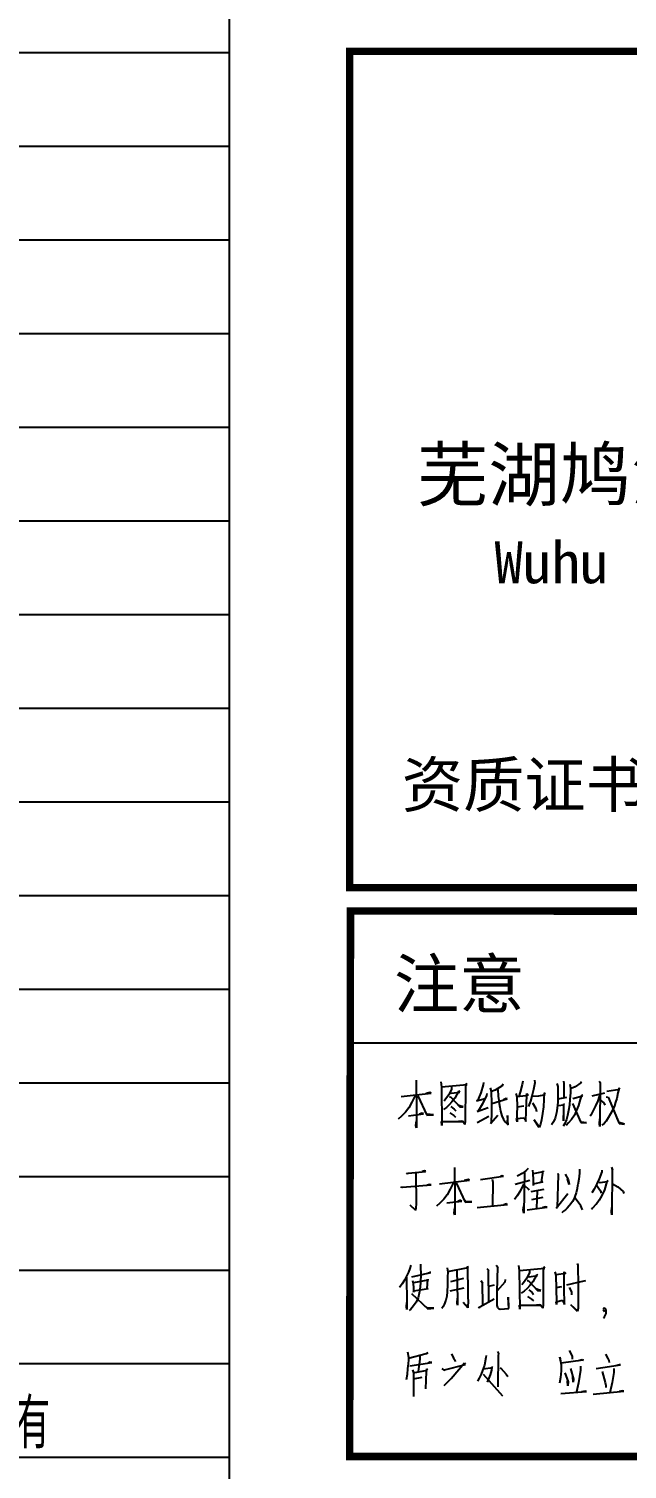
# Model space of a CAD drawing. Extents: x 12152 to 491505, y 111028 to 412681.
# Drawn here: x 74796 to 79590, y 353996 to 365532 of the extents above; entities that cross this region are included whole.
import ezdxf

# ---------------------------------------------------------------- set-up
doc = ezdxf.new("R2010")
doc.units = 0
doc.header["$LTSCALE"] = 1000
doc.header["$MEASUREMENT"] = 0
for name, color, linetype in [('E-说明格栅', 9, 'Continuous'), ('EQUIP-照明', 3, 'Continuous'), ('PUB_TITLE', 4, 'Continuous')]:
    doc.layers.add(name, color=color, linetype=linetype)
doc.styles.add('STYLE4', font='', dxfattribs={"width": 0.8})
doc.styles.add('TSSD_DIMENSION', font='Tssdeng.shx', dxfattribs={"width": 0.7, "bigfont": 'hztxt.shx'})
doc.styles.add('图签2', font='', dxfattribs={"height": 1000})
doc.styles.get('STYLE4').set_extended_font_data('SimSun')
doc.styles.get('图签2').set_extended_font_data('SimSun')

msp = doc.modelspace()

# ---------------------------------------------------------------- linework, layer by layer
msp.add_lwpolyline([(76401, 370587.9), (76401, 342072.6)])
at = {"layer": 'E-说明格栅', "color": 9}
for p, q in [((51871.3, 365341.3), (76404.4, 365341.3)), ((51871.3, 364591.3), (76404.4, 364591.3)), ((51871.3, 363841.3), (76404.4, 363841.3)), ((51871.3, 363091.3), (76404.4, 363091.3)), ((51871.3, 362341.3), (76404.4, 362341.3)), ((51871.3, 361591.3), (76404.4, 361591.3)), ((51871.3, 360841.3), (76404.4, 360841.3)), ((51871.3, 360091.3), (76404.4, 360091.3)), ((51871.3, 359341.3), (76404.4, 359341.3)), ((51871.3, 358591.3), (76402.9, 358591.3)), ((51871.3, 357841.3), (76402.9, 357841.3)), ((51871.3, 357091.3), (76402.9, 357091.3)), ((51871.3, 356341.3), (76402.9, 356341.3)), ((51871.3, 355591.3), (76402.9, 355591.3)), ((51871.3, 354841.3), (76402.9, 354841.3)), ((51871.3, 354091.3), (76402.9, 354091.3))]:
    msp.add_line(p, q, dxfattribs=at)
at = {"layer": 'PUB_TITLE'}
for p, q in [((77366.5, 357412.1), (85766.5, 357412.1)), ((77900.1, 357110.5), (77902.5, 356862.5)), ((78096, 357098.4), (78100.8, 357059.1)), ((78100.8, 357059.1), (78105.7, 356747.6)), ((78103.2, 357059.1), (78306.4, 357077.2)), ((78183.1, 357056), (78183.1, 357040.9)), ((78294.3, 357059.1), (78291.9, 356786.9)), ((78299.2, 357086.3), (78294.3, 357059.1)), ((78306.4, 357077.2), (78299.2, 357086.3)), ((78437.1, 357074.2), (78417.7, 357010.7)), ((78439.5, 357092.3), (78437.1, 357074.2)), ((78587, 357065.1), (78531.4, 357031.9)), ((78594.3, 357083.3), (78587, 357065.1)), ((78749.1, 357077.2), (78732.2, 357016.7)), ((78753.9, 357104.4), (78749.1, 357077.2)), ((78850.7, 357089.3), (78838.6, 357037.9)), ((78848.3, 357110.5), (78850.7, 357089.3)), ((79027.3, 357086.3), (79034.5, 357062.1)), ((79034.5, 357062.1), (79034.5, 356989.5)), ((79078.1, 357104.4), (79082.9, 357086.3)), ((79082.9, 357086.3), (79082.9, 356971.4)), ((79131.3, 357080.2), (79136.1, 357050)), ((79172.4, 357059.1), (79141, 357044)), ((79218.4, 357089.3), (79172.4, 357059.1)), ((79223.2, 357098.4), (79218.4, 357089.3)), ((79365.9, 357104.4), (79375.6, 357089.3)), ((79373.2, 357092.3), (79370.7, 356741.6)), ((79375.6, 357089.3), (79373.2, 357092.3)), ((77779.1, 356980.5), (78018.6, 357007.7)), ((77890.4, 356989.5), (77863.8, 356935.1)), ((77912.2, 356986.5), (77984.7, 356832.3)), ((78008.9, 357013.7), (77977.5, 357004.6)), ((78018.6, 357007.7), (78008.9, 357013.7)), ((78134.7, 356959.3), (78122.6, 356944.2)), ((78161.3, 356995.6), (78134.7, 356959.3)), ((78183.1, 357040.9), (78161.3, 356995.6)), ((78185.5, 356938.1), (78163.7, 356913.9)), ((78166.1, 356977.4), (78173.4, 356977.4)), ((78171, 357010.7), (78180.7, 357007.7)), ((78173.4, 356977.4), (78248.4, 356898.8)), ((78180.7, 357007.7), (78248.4, 357016.7)), ((78209.7, 356968.4), (78185.5, 356938.1)), ((78241.1, 357025.8), (78209.7, 356968.4)), ((78248.4, 357016.7), (78241.1, 357025.8)), ((78383.8, 356947.2), (78451.6, 356965.3)), ((78391.1, 356947.2), (78383.8, 356947.2)), ((78417.7, 357010.7), (78391.1, 356947.2)), ((78463.7, 356989.5), (78429.8, 356923)), ((78466.1, 357004.6), (78463.7, 356989.5)), ((78492.7, 357050), (78499.9, 357019.8)), ((78499.9, 357019.8), (78502.4, 356926)), ((78531.4, 357031.9), (78502.4, 357019.8)), ((78504.8, 356926), (78628.1, 356962.3)), ((78553.2, 357037.9), (78555.6, 356983.5)), ((78555.6, 356983.5), (78562.8, 356932.1)), ((78620.9, 356965.3), (78599.1, 356953.2)), ((78628.1, 356962.3), (78620.9, 356965.3)), ((78698.3, 357004.6), (78705.6, 356977.4)), ((78705.6, 356977.4), (78708, 356901.8)), ((78775.7, 356986.5), (78708, 356977.4)), ((78732.2, 357016.7), (78722.5, 356980.5)), ((78795.1, 356992.6), (78775.7, 356986.5)), ((78780.5, 356865.6), (78785.4, 356989.5)), ((78785.4, 357004.6), (78795.1, 356992.6)), ((78785.4, 356989.5), (78785.4, 357004.6)), ((78814.4, 356944.2), (78804.7, 356917)), ((78826.5, 356983.5), (78814.4, 356944.2)), ((78838.6, 357037.9), (78826.5, 356983.5)), ((78826.5, 356983.5), (78879.7, 356986.5)), ((78879.7, 356986.5), (78882.1, 356986.5)), ((78882.1, 356986.5), (78925.7, 356995.6)), ((78920.8, 356956.3), (78918.4, 356898.8)), ((78925.7, 357010.7), (78920.8, 356956.3)), ((78932.9, 356998.6), (78925.7, 357010.7)), ((78925.7, 356995.6), (78932.9, 356998.6)), ((79034.5, 356989.5), (79034.5, 356935.1)), ((79036.9, 356962.3), (79107.1, 356974.4)), ((79131.3, 356959.3), (79126.4, 356910.9)), ((79136.1, 357010.7), (79131.3, 356959.3)), ((79136.1, 357050), (79136.1, 357010.7)), ((79153, 356965.3), (79230.5, 356986.5)), ((79213.5, 356956.3), (79199, 356907.9)), ((79225.6, 356995.6), (79213.5, 356956.3)), ((79230.5, 356986.5), (79225.6, 356995.6)), ((79307.9, 356986.5), (79409.5, 357010.7)), ((79353.8, 356947.2), (79334.5, 356904.9)), ((79370.7, 356998.6), (79353.8, 356947.2)), ((79370.7, 356953.2), (79402.2, 356929.1)), ((79421.5, 356977.4), (79436.1, 356974.4)), ((79426.4, 357022.8), (79530.4, 357040.9)), ((79436.1, 356974.4), (79525.6, 356765.8)), ((79506.2, 356965.3), (79496.5, 356935.1)), ((79515.9, 357010.7), (79506.2, 356965.3)), ((79525.6, 357050), (79515.9, 357010.7)), ((79530.4, 357040.9), (79525.6, 357050)), ((77781.5, 356823.2), (77754.9, 356799)), ((77813, 356856.5), (77781.5, 356823.2)), ((77839.6, 356889.7), (77813, 356856.5)), ((77837.2, 356826.3), (77958.1, 356841.4)), ((77863.8, 356935.1), (77839.6, 356889.7)), ((77902.5, 356862.5), (77902.5, 356729.5)), ((77948.4, 356847.4), (77926.7, 356838.3)), ((77958.1, 356841.4), (77948.4, 356847.4)), ((77987.1, 356838.3), (77972.6, 356856.5)), ((77984.7, 356832.3), (78037.9, 356835.3)), ((78037.9, 356835.3), (77987.1, 356838.3)), ((78141.9, 356892.8), (78117.8, 356877.7)), ((78163.7, 356913.9), (78141.9, 356892.8)), ((78168.6, 356850.4), (78200, 356829.3)), ((78178.2, 356901.8), (78204.8, 356880.7)), ((78200, 356829.3), (78214.5, 356814.2)), ((78204.8, 356880.7), (78216.9, 356865.6)), ((78248.4, 356904.9), (78236.3, 356910.9)), ((78275, 356898.8), (78248.4, 356904.9)), ((78248.4, 356898.8), (78275, 356898.8)), ((78388.7, 356859.5), (78475.8, 356892.8)), ((78395.9, 356862.5), (78388.7, 356859.5)), ((78388.7, 356771.8), (78480.6, 356823.2)), ((78429.8, 356923), (78395.9, 356862.5)), ((78495.1, 356765.8), (78553.2, 356832.3)), ((78502.4, 356847.4), (78499.9, 356774.8)), ((78502.4, 356926), (78502.4, 356847.4)), ((78562.8, 356932.1), (78565.3, 356926)), ((78565.3, 356926), (78570.1, 356895.8)), ((78570.1, 356895.8), (78574.9, 356862.5)), ((78574.9, 356862.5), (78584.6, 356826.3)), ((78584.6, 356826.3), (78599.1, 356796)), ((78630.6, 356829.3), (78628.1, 356759.7)), ((78635.4, 356753.7), (78630.6, 356829.3)), ((78708, 356901.8), (78705.6, 356838.3)), ((78705.6, 356838.3), (78708, 356777.9)), ((78708, 356898.8), (78761.2, 356904.9)), ((78778.1, 356780.9), (78780.5, 356865.6)), ((78804.7, 356917), (78799.9, 356901.8)), ((78831.3, 356929.1), (78857.9, 356883.7)), ((78857.9, 356883.7), (78860.4, 356874.6)), ((78860.4, 356874.6), (78862.8, 356859.5)), ((78911.2, 356844.4), (78903.9, 356793)), ((78918.4, 356898.8), (78911.2, 356844.4)), ((79022.4, 356850.4), (79012.8, 356808.1)), ((79029.7, 356886.7), (79022.4, 356850.4)), ((79034.5, 356935.1), (79029.7, 356886.7)), ((79034.5, 356907.9), (79085.3, 356913.9)), ((79078.1, 356805.1), (79078.1, 356829.3)), ((79080.5, 356923), (79080.5, 356786.9)), ((79085.3, 356913.9), (79080.5, 356923)), ((79111.9, 356829.3), (79102.3, 356796)), ((79119.2, 356868.6), (79111.9, 356829.3)), ((79126.4, 356910.9), (79119.2, 356868.6)), ((79167.6, 356832.3), (79143.4, 356796)), ((79150.6, 356926), (79218.4, 356771.8)), ((79184.5, 356871.6), (79167.6, 356832.3)), ((79199, 356907.9), (79184.5, 356871.6)), ((79298.2, 356832.3), (79293.3, 356823.2)), ((79315.1, 356862.5), (79298.2, 356832.3)), ((79334.5, 356904.9), (79315.1, 356862.5)), ((79402.2, 356929.1), (79409.5, 356910.9)), ((79455.4, 356841.4), (79438.5, 356811.1)), ((79474.8, 356874.6), (79455.4, 356841.4)), ((79486.9, 356904.9), (79474.8, 356874.6)), ((79496.5, 356935.1), (79486.9, 356904.9)), ((77897.6, 356747.6), (77902.5, 356786.9)), ((77902.5, 356729.5), (77897.6, 356747.6)), ((78103.2, 356780.9), (78275, 356780.9)), ((78105.7, 356747.6), (78103.2, 356780.9)), ((78262.9, 356783.9), (78238.7, 356780.9)), ((78275, 356780.9), (78262.9, 356783.9)), ((78289.5, 356756.7), (78272.6, 356780.9)), ((78291.9, 356786.9), (78289.5, 356756.7)), ((78499.9, 356774.8), (78495.1, 356765.8)), ((78599.1, 356796), (78613.6, 356774.8)), ((78613.6, 356774.8), (78628.1, 356762.8)), ((78628.1, 356762.8), (78635.4, 356753.7)), ((78703.1, 356805.1), (78761.2, 356811.1)), ((78708, 356777.9), (78703.1, 356805.1)), ((78761.2, 356811.1), (78775.7, 356793)), ((78775.7, 356793), (78778.1, 356780.9)), ((78843.4, 356793), (78887, 356738.6)), ((78884.6, 356732.5), (78843.4, 356793)), ((78894.2, 356759.7), (78884.6, 356732.5)), ((78903.9, 356793), (78894.2, 356759.7)), ((78998.2, 356777.9), (78983.7, 356753.7)), ((79012.8, 356808.1), (78998.2, 356777.9)), ((79090.2, 356765.8), (79075.6, 356744.6)), ((79080.5, 356786.9), (79078.1, 356805.1)), ((79102.3, 356796), (79090.2, 356765.8)), ((79119.2, 356768.8), (79099.8, 356747.6)), ((79143.4, 356796), (79119.2, 356768.8)), ((79220.8, 356774.8), (79208.7, 356793)), ((79218.4, 356771.8), (79264.3, 356768.8)), ((79264.3, 356768.8), (79220.8, 356774.8)), ((79368.3, 356765.8), (79370.7, 356802.1)), ((79370.7, 356741.6), (79368.3, 356765.8)), ((79404.6, 356765.8), (79387.7, 356750.7)), ((79421.5, 356783.9), (79404.6, 356765.8)), ((79438.5, 356811.1), (79421.5, 356783.9)), ((79525.6, 356771.8), (79508.6, 356805.1)), ((79569.1, 356759.7), (79525.6, 356771.8)), ((79525.6, 356765.8), (79569.1, 356759.7)), ((77820.2, 356367.5), (77827.5, 356361.5)), ((77827.5, 356361.5), (77834.7, 356367.5)), ((77834.7, 356367.5), (77837.2, 356367.5)), ((77837.2, 356367.5), (77975, 356379.6)), ((77897.6, 356370.5), (77900.1, 356122.6)), ((77965.4, 356385.6), (77948.4, 356379.6)), ((77977.5, 356382.6), (77965.4, 356385.6)), ((77975, 356379.6), (77977.5, 356382.6)), ((78207.3, 356412.9), (78209.7, 356164.9)), ((78749.1, 356364.5), (78720.1, 356349.4)), ((78778.1, 356385.6), (78749.1, 356364.5)), ((78766, 356373.6), (78761.2, 356047)), ((78795.1, 356403.8), (78778.1, 356385.6)), ((78831.3, 356391.7), (78833.8, 356364.5)), ((78833.8, 356364.5), (78836.2, 356313.1)), ((78916, 356376.6), (78836.2, 356361.5)), ((78903.9, 356294.9), (78916, 356385.6)), ((78916, 356385.6), (78916, 356376.6)), ((79034.5, 356367.5), (79036.9, 356352.4)), ((79208.7, 356367.5), (79201.4, 356319.1)), ((79208.7, 356397.7), (79208.7, 356373.6)), ((79208.7, 356373.6), (79208.7, 356367.5)), ((79385.3, 356376.6), (79365.9, 356322.1)), ((79385.3, 356391.7), (79385.3, 356376.6)), ((79462.7, 356415.9), (79472.3, 356391.7)), ((79469.9, 356400.8), (79467.5, 356031.9)), ((79472.3, 356391.7), (79469.9, 356400.8)), ((77774.3, 356258.7), (77784, 356255.6)), ((77784, 356255.6), (77788.8, 356255.6)), ((77788.8, 356255.6), (78018.6, 356273.8)), ((78006.5, 356276.8), (77984.7, 356270.7)), ((78018.6, 356273.8), (78006.5, 356276.8)), ((78086.3, 356282.8), (78325.8, 356310.1)), ((78197.6, 356291.9), (78171, 356237.5)), ((78219.4, 356288.9), (78291.9, 356134.7)), ((78316.1, 356316.1), (78284.7, 356307)), ((78325.8, 356310.1), (78316.1, 356316.1)), ((78415.3, 356316.1), (78599.1, 356343.3)), ((78507.2, 356319.1), (78512, 356294.9)), ((78512, 356294.9), (78509.6, 356104.4)), ((78589.4, 356346.3), (78574.9, 356340.3)), ((78599.1, 356343.3), (78589.4, 356346.3)), ((78809.6, 356307), (78693.5, 356276.8)), ((78720.1, 356349.4), (78708, 356343.3)), ((78758.8, 356279.8), (78732.2, 356222.4)), ((78768.4, 356264.7), (78795.1, 356240.5)), ((78836.2, 356313.1), (78836.2, 356267.7)), ((78836.2, 356282.8), (78913.6, 356298)), ((78913.6, 356298), (78903.9, 356294.9)), ((79036.9, 356352.4), (79029.7, 356092.4)), ((79092.6, 356358.4), (79116.8, 356316.1)), ((79124, 356276.8), (79111.9, 356322.1)), ((79116.8, 356316.1), (79121.6, 356294.9)), ((79121.6, 356294.9), (79124, 356276.8)), ((79189.3, 356243.5), (79179.7, 356210.3)), ((79191.8, 356267.7), (79189.3, 356243.5)), ((79194.2, 356273.8), (79191.8, 356267.7)), ((79201.4, 356319.1), (79194.2, 356273.8)), ((79346.6, 356282.8), (79324.8, 356237.5)), ((79365.9, 356322.1), (79346.6, 356282.8)), ((79346.6, 356267.7), (79363.5, 356243.5)), ((79363.5, 356243.5), (79375.6, 356225.4)), ((79365.9, 356294.9), (79373.2, 356291.9)), ((79373.2, 356291.9), (79428.8, 356301)), ((79426.4, 356301), (79407, 356234.5)), ((79433.6, 356307), (79426.4, 356301)), ((79428.8, 356301), (79433.6, 356307)), ((79472.3, 356282.8), (79513.5, 356258.7)), ((79513.5, 356258.7), (79557, 356219.3)), ((78120.2, 356158.9), (78088.7, 356125.6)), ((78146.8, 356192.1), (78120.2, 356158.9)), ((78144.4, 356128.6), (78265.3, 356143.8)), ((78171, 356237.5), (78146.8, 356192.1)), ((78209.7, 356164.9), (78209.7, 356031.9)), ((78255.6, 356149.8), (78233.9, 356140.7)), ((78265.3, 356143.8), (78255.6, 356149.8)), ((78294.3, 356140.7), (78279.8, 356158.9)), ((78291.9, 356134.7), (78345.1, 356137.7)), ((78345.1, 356137.7), (78294.3, 356140.7)), ((78708, 356186.1), (78686.2, 356155.9)), ((78732.2, 356222.4), (78708, 356186.1)), ((78795.1, 356240.5), (78802.3, 356231.4)), ((78819.2, 356219.3), (78923.3, 356237.5)), ((78913.6, 356171), (78824.1, 356152.8)), ((78867.6, 356225.4), (78862.8, 356086.3)), ((79020, 356086.3), (79114.3, 356204.2)), ((79150.6, 356140.7), (79138.5, 356122.6)), ((79162.7, 356158.9), (79150.6, 356140.7)), ((79170, 356180), (79162.7, 356158.9)), ((79179.7, 356210.3), (79170, 356180)), ((79218.4, 356104.4), (79172.4, 356167.9)), ((79324.8, 356237.5), (79305.4, 356210.3)), ((79365.9, 356149.8), (79341.7, 356116.5)), ((79387.7, 356189.1), (79365.9, 356149.8)), ((79375.6, 356225.4), (79380.4, 356207.3)), ((79407, 356234.5), (79387.7, 356189.1)), ((79557, 356219.3), (79561.8, 356204.2)), ((77851.7, 356110.5), (77892.8, 356071.2)), ((77892.8, 356071.2), (77851.7, 356110.5)), ((77897.6, 356089.3), (77892.8, 356071.2)), ((77892.8, 356071.2), (77895.2, 356080.3)), ((77900.1, 356122.6), (77897.6, 356089.3)), ((78088.7, 356125.6), (78062.1, 356101.4)), ((78204.8, 356050), (78209.7, 356089.3)), ((78209.7, 356031.9), (78204.8, 356050)), ((78388.7, 356092.4), (78630.6, 356116.5)), ((78623.3, 356122.6), (78601.5, 356113.5)), ((78630.6, 356116.5), (78623.3, 356122.6)), ((78756.3, 356074.2), (78761.2, 356104.4)), ((78761.2, 356047), (78756.3, 356074.2)), ((78787.8, 356074.2), (78947.4, 356095.4)), ((78937.8, 356098.4), (78911.2, 356092.4)), ((78947.4, 356095.4), (78937.8, 356098.4)), ((79029.7, 356092.4), (79020, 356086.3)), ((79078.1, 356062.1), (79066, 356050)), ((79095, 356074.2), (79078.1, 356062.1)), ((79109.5, 356086.3), (79095, 356074.2)), ((79124, 356104.4), (79109.5, 356086.3)), ((79138.5, 356122.6), (79124, 356104.4)), ((79230.5, 356074.2), (79218.4, 356104.4)), ((79312.7, 356086.3), (79303, 356077.2)), ((79339.3, 356116.5), (79312.7, 356086.3)), ((79341.7, 356116.5), (79339.3, 356116.5)), ((79462.7, 356056.1), (79467.5, 356092.4)), ((79467.5, 356031.9), (79462.7, 356056.1)), ((77836.6, 355573.4), (77822.1, 355543.1)), ((77848.7, 355603.6), (77836.6, 355573.4)), ((77856, 355630.8), (77848.7, 355603.6)), ((77865.6, 355537.1), (78018, 355570.3)), ((77933.4, 355636.9), (77933.4, 355618.7)), ((77933.4, 355618.7), (77935.8, 355552.2)), ((77935.8, 355552.2), (77933.4, 355497.8)), ((78010.8, 355570.3), (77991.4, 355564.3)), ((78018, 355570.3), (78010.8, 355570.3)), ((78146.2, 355609.6), (78153.5, 355573.4)), ((78153.5, 355573.4), (78151.1, 355537.1)), ((78153.5, 355579.4), (78315.5, 355612.7)), ((78226, 355591.5), (78230.9, 355352.6)), ((78310.7, 355621.7), (78310.7, 355576.4)), ((78315.5, 355612.7), (78310.7, 355621.7)), ((78310.7, 355576.4), (78313.1, 355452.4)), ((78465.5, 355603.6), (78480, 355588.5)), ((78475.2, 355591.5), (78477.6, 355334.5)), ((78480, 355588.5), (78475.2, 355591.5)), ((78540.5, 355630.8), (78555, 355612.7)), ((78550.2, 355615.7), (78545.3, 355416.1)), ((78555, 355612.7), (78550.2, 355615.7)), ((78719.5, 355627.8), (78724.3, 355588.5)), ((78724.3, 355588.5), (78729.2, 355277)), ((78726.8, 355588.5), (78929.9, 355606.6)), ((78806.6, 355570.3), (78784.8, 355525)), ((78806.6, 355585.4), (78806.6, 355570.3)), ((78864.6, 355555.2), (78833.2, 355497.8)), ((78871.9, 355546.1), (78864.6, 355555.2)), ((78917.8, 355588.5), (78915.4, 355316.3)), ((78922.7, 355615.7), (78917.8, 355588.5)), ((78929.9, 355606.6), (78922.7, 355615.7)), ((79009.8, 355576.4), (79017, 355546.1)), ((79096.8, 355564.3), (79019.4, 355552.2)), ((79084.8, 355576.4), (79096.8, 355564.3)), ((79084.8, 355449.4), (79084.8, 355576.4)), ((79188.8, 355642.9), (79193.6, 355630.8)), ((79193.6, 355630.8), (79196, 355464.5)), ((77785.8, 355479.6), (77766.5, 355452.4)), ((77805.2, 355509.9), (77785.8, 355479.6)), ((77822.1, 355543.1), (77805.2, 355509.9)), ((77822.1, 355534), (77824.5, 355331.5)), ((77870.5, 355506.8), (77875.3, 355482.6)), ((77875.3, 355482.6), (77877.7, 355449.4)), ((77993.8, 355509.9), (77877.7, 355488.7)), ((77877.7, 355449.4), (77877.7, 355413.1)), ((77880.1, 355425.2), (77996.2, 355443.3)), ((77930.9, 355452.4), (77923.7, 355407.1)), ((77933.4, 355497.8), (77930.9, 355452.4)), ((77986.6, 355440.3), (77993.8, 355518.9)), ((77996.2, 355443.3), (77986.6, 355440.3)), ((77993.8, 355518.9), (77993.8, 355509.9)), ((78151.1, 355473.6), (78148.6, 355416.1)), ((78151.1, 355537.1), (78151.1, 355473.6)), ((78172.8, 355425.2), (78284.1, 355449.4)), ((78279.3, 355522), (78175.2, 355497.8)), ((78313.1, 355452.4), (78313.1, 355388.9)), ((78417.1, 355506.8), (78431.7, 355485.7)), ((78426.8, 355488.7), (78431.7, 355310.3)), ((78431.7, 355485.7), (78426.8, 355488.7)), ((78523.6, 355470.6), (78477.6, 355458.5)), ((78610.6, 355494.7), (78547.8, 355425.2)), ((78613.1, 355515.9), (78610.6, 355494.7)), ((78758.2, 355488.7), (78746.1, 355473.6)), ((78784.8, 355525), (78758.2, 355488.7)), ((78787.2, 355443.3), (78765.5, 355422.2)), ((78809, 355467.5), (78787.2, 355443.3)), ((78789.6, 355506.8), (78796.9, 355506.8)), ((78794.5, 355540.1), (78804.2, 355537.1)), ((78796.9, 355506.8), (78871.9, 355428.2)), ((78804.2, 355537.1), (78871.9, 355546.1)), ((78833.2, 355497.8), (78809, 355467.5)), ((78871.9, 355434.3), (78859.8, 355440.3)), ((79017, 355546.1), (79024.3, 355337.5)), ((79021.9, 355452.4), (79065.4, 355458.5)), ((79087.2, 355316.3), (79084.8, 355449.4)), ((79106.5, 355473.6), (79196, 355494.7)), ((79125.9, 355452.4), (79142.8, 355416.1)), ((79196, 355494.7), (79258.9, 355506.8)), ((79196, 355464.5), (79196, 355361.7)), ((77822.1, 355298.2), (77824.5, 355331.5)), ((77824.5, 355331.5), (77824.5, 355274)), ((77860.8, 355404), (77993.8, 355280.1)), ((77877.7, 355413.1), (77880.1, 355425.2)), ((77899.5, 355334.5), (77877.7, 355304.3)), ((77914, 355367.7), (77899.5, 355334.5)), ((77923.7, 355407.1), (77914, 355367.7)), ((78136.5, 355349.6), (78124.5, 355316.3)), ((78143.8, 355382.9), (78136.5, 355349.6)), ((78148.6, 355416.1), (78143.8, 355382.9)), ((78228.5, 355328.4), (78230.9, 355364.7)), ((78230.9, 355310.3), (78228.5, 355328.4)), ((78230.9, 355352.6), (78230.9, 355310.3)), ((78276.8, 355331.5), (78310.7, 355298.2)), ((78313.1, 355289.1), (78276.8, 355331.5)), ((78313.1, 355388.9), (78313.1, 355379.8)), ((78313.1, 355379.8), (78315.5, 355334.5)), ((78315.5, 355334.5), (78313.1, 355304.3)), ((78409.9, 355295.2), (78523.6, 355361.7)), ((78545.3, 355416.1), (78545.3, 355331.5)), ((78545.3, 355331.5), (78545.3, 355307.3)), ((78637.3, 355373.8), (78639.7, 355286.1)), ((78642.1, 355283.1), (78637.3, 355373.8)), ((78765.5, 355422.2), (78741.3, 355407.1)), ((78792.1, 355379.8), (78823.5, 355358.7)), ((78801.7, 355431.2), (78828.3, 355410.1)), ((78823.5, 355358.7), (78838, 355343.6)), ((78828.3, 355410.1), (78840.4, 355395)), ((78898.5, 355428.2), (78871.9, 355434.3)), ((78871.9, 355428.2), (78898.5, 355428.2)), ((79019.4, 355337.5), (79070.2, 355349.6)), ((79024.3, 355316.3), (79019.4, 355337.5)), ((79024.3, 355337.5), (79024.3, 355316.3)), ((79070.2, 355349.6), (79087.2, 355316.3)), ((79142.8, 355416.1), (79142.8, 355391.9)), ((79196, 355361.7), (79196, 355286.1)), ((77824.5, 355274), (77822.1, 355298.2)), ((77856, 355277), (77843.9, 355268)), ((77877.7, 355304.3), (77856, 355277)), ((77989, 355289.1), (77974.5, 355298.2)), ((77991.4, 355286.1), (77989, 355289.1)), ((78039.8, 355286.1), (77991.4, 355286.1)), ((77993.8, 355280.1), (78039.8, 355286.1)), ((78114.8, 355298.2), (78105.1, 355283.1)), ((78124.5, 355316.3), (78114.8, 355298.2)), ((78313.1, 355304.3), (78313.1, 355289.1)), ((78395.4, 355295.2), (78402.6, 355289.1)), ((78402.6, 355289.1), (78409.9, 355295.2)), ((78545.3, 355307.3), (78550.2, 355292.2)), ((78550.2, 355292.2), (78559.9, 355283.1)), ((78559.9, 355283.1), (78571.9, 355277)), ((78571.9, 355277), (78642.1, 355283.1)), ((78726.8, 355310.3), (78898.5, 355310.3)), ((78729.2, 355277), (78726.8, 355310.3)), ((78886.4, 355313.3), (78862.2, 355310.3)), ((78898.5, 355310.3), (78886.4, 355313.3)), ((78913, 355286.1), (78896.1, 355310.3)), ((78915.4, 355316.3), (78913, 355286.1)), ((79138, 355313.3), (79191.2, 355264.9)), ((79191.2, 355258.9), (79138, 355313.3)), ((79196, 355286.1), (79191.2, 355258.9)), ((79408.9, 355289.1), (79396.8, 355274)), ((79396.8, 355274), (79408.9, 355258.9)), ((79399.2, 355204.5), (79408.9, 355216.6)), ((79421, 355274), (79408.9, 355289.1)), ((79408.9, 355258.9), (79421, 355274)), ((79408.9, 355216.6), (79421, 355243.8)), ((79421, 355243.8), (79421, 355274)), ((77829.3, 354934.8), (77836.6, 354892.5)), ((77836.6, 354871.3), (77834.2, 354841.1)), ((77836.6, 354892.5), (77836.6, 354871.3)), ((77979.3, 354919.7), (77839, 354883.4)), ((77928.5, 354877.4), (77914, 354777.6)), ((77928.5, 354901.5), (77928.5, 354877.4)), ((77991.4, 354928.8), (77979.3, 354919.7)), ((78182.5, 354919.7), (78199.4, 354886.4)), ((78199.4, 354886.4), (78209.1, 354871.3)), ((78209.1, 354871.3), (78211.5, 354859.2)), ((78458.3, 354889.4), (78446.2, 354829)), ((78460.7, 354907.6), (78458.3, 354889.4)), ((78550.2, 354937.8), (78557.4, 354922.7)), ((78555, 354907.6), (78552.6, 354656.6)), ((78557.4, 354922.7), (78555, 354907.6)), ((79050.9, 354892.5), (79060.6, 354832)), ((79060.6, 354844.1), (79050.9, 354892.5)), ((79234.7, 354868.3), (79060.6, 354844.1)), ((79125.9, 354946.9), (79147.6, 354901.5)), ((79147.6, 354901.5), (79150.1, 354877.4)), ((79198.4, 354865.3), (79229.9, 354874.3)), ((79229.9, 354874.3), (79239.6, 354868.3)), ((79239.6, 354868.3), (79234.7, 354868.3)), ((79416.1, 354916.7), (79435.5, 354883.4)), ((79435.5, 354883.4), (79442.7, 354865.3)), ((79442.7, 354865.3), (79445.2, 354850.1)), ((77826.9, 354753.4), (77819.7, 354711.1)), ((77829.3, 354801.8), (77826.9, 354753.4)), ((77834.2, 354841.1), (77829.3, 354801.8)), ((77848.7, 354822.9), (78025.3, 354850.1)), ((77870.5, 354792.7), (77877.7, 354768.5)), ((77875.3, 354768.5), (77989, 354789.7)), ((77877.7, 354768.5), (77877.7, 354578)), ((77979.3, 354777.6), (77974.5, 354638.5)), ((77981.7, 354798.7), (77979.3, 354777.6)), ((77989, 354789.7), (77981.7, 354798.7)), ((78008.3, 354853.2), (77996.2, 354844.1)), ((78025.3, 354850.1), (78008.3, 354853.2)), ((78105.1, 354801.8), (78122, 354789.7)), ((78122, 354789.7), (78126.9, 354792.7)), ((78126.9, 354792.7), (78293.8, 354835)), ((78286.5, 354844.1), (78180.1, 354720.1)), ((78293.8, 354835), (78286.5, 354844.1)), ((78419.6, 354756.4), (78405, 354726.2)), ((78431.7, 354786.6), (78419.6, 354756.4)), ((78446.2, 354829), (78431.7, 354786.6)), ((78436.5, 354798.7), (78513.9, 354810.8)), ((78436.5, 354756.4), (78591.3, 354584.1)), ((78492.1, 354750.4), (78482.4, 354726.2)), ((78501.8, 354789.7), (78492.1, 354750.4)), ((78506.6, 354816.9), (78501.8, 354789.7)), ((78513.9, 354810.8), (78506.6, 354816.9)), ((78571.9, 354807.8), (78576.8, 354804.8)), ((78576.8, 354804.8), (78620.3, 354756.4)), ((78620.3, 354756.4), (78632.4, 354738.3)), ((79060.6, 354783.6), (79055.7, 354729.2)), ((79060.6, 354832), (79060.6, 354783.6)), ((79089.6, 354768.5), (79116.2, 354695.9)), ((79135.5, 354801.8), (79159.7, 354717.1)), ((79215.4, 354789.7), (79198.4, 354686.9)), ((79215.4, 354819.9), (79215.4, 354789.7)), ((79341.2, 354801.8), (79537.1, 354832)), ((79389.5, 354777.6), (79413.7, 354689.9)), ((79483.9, 354771.5), (79469.4, 354689.9)), ((79483.9, 354801.8), (79483.9, 354771.5)), ((79527.4, 354832), (79498.4, 354822.9)), ((79537.1, 354832), (79527.4, 354832)), ((77877.7, 354720.1), (77947.9, 354732.2)), ((78177.7, 354720.1), (78122, 354662.7)), ((78180.1, 354720.1), (78177.7, 354720.1)), ((78405, 354726.2), (78390.5, 354702)), ((78482.4, 354726.2), (78467.9, 354692.9)), ((79055.7, 354729.2), (79048.5, 354683.8)), ((79113.8, 354662.7), (79111.4, 354705)), ((79116.2, 354695.9), (79113.8, 354662.7)), ((79157.3, 354692.9), (79154.9, 354735.2)), ((79159.7, 354717.1), (79157.3, 354692.9)), ((79198.4, 354686.9), (79183.9, 354614.3)), ((79413.7, 354689.9), (79418.6, 354665.7)), ((79418.6, 354665.7), (79418.6, 354650.6)), ((79469.4, 354689.9), (79450, 354608.3)), ((79058.1, 354602.2), (79263.8, 354617.3)), ((79251.7, 354620.3), (79222.6, 354614.3)), ((79263.8, 354617.3), (79251.7, 354620.3)), ((79317, 354596.2), (79563.7, 354620.3)), ((79551.6, 354623.4), (79525, 354617.3)), ((79563.7, 354620.3), (79551.6, 354623.4))]:
    msp.add_line(p, q, dxfattribs=at)
at = {"layer": 'PUB_TITLE', "const_width": 60}
for points in [[(77366.5, 358653.4), (85766.5, 358653.4), (85766.5, 365352.4), (77366.5, 365352.4)], [(85766.5, 354097.9), (85756.2, 358464.2), (77373.1, 358466.4), (77366.5, 354097.9)]]:
    msp.add_lwpolyline(points, close=True, dxfattribs=at)

# ---------------------------------------------------------------- texts
at = {"layer": 'EQUIP-照明', "color": 0, "style": 'TSSD_DIMENSION', "width": 0.7}
msp.add_text('3、标志灯要求：采用LED光源及导光板技术，工作电压为DC36V，灯具应有显示通信的指示灯。标志灯应采用Ⅱ型不锈钢或者铝合金外壳，均应配置金属后盖板，且后盖板挂孔具有', height=400, dxfattribs=at).set_placement((52400.8, 354162.3))
at = {"layer": 'PUB_TITLE', "width": 1}
for s, height, style, p in [('芜湖鸠源建筑设计有限公司', 420, '图签2', (77904, 361752.4)), ('Wuhu Jiuyuan Architecture', 336, 'STYLE4', (78526.3, 361091.7)), ('资质证书编号：乙级 A234006529', 360, 'STYLE4', (77784.2, 359298.6)), ('注意', 384, '图签2', (77720.9, 357691))]:
    msp.add_text(s, height=height, dxfattribs=dict(at, style=style)).set_placement(p)

doc.saveas('drawing.dxf')
